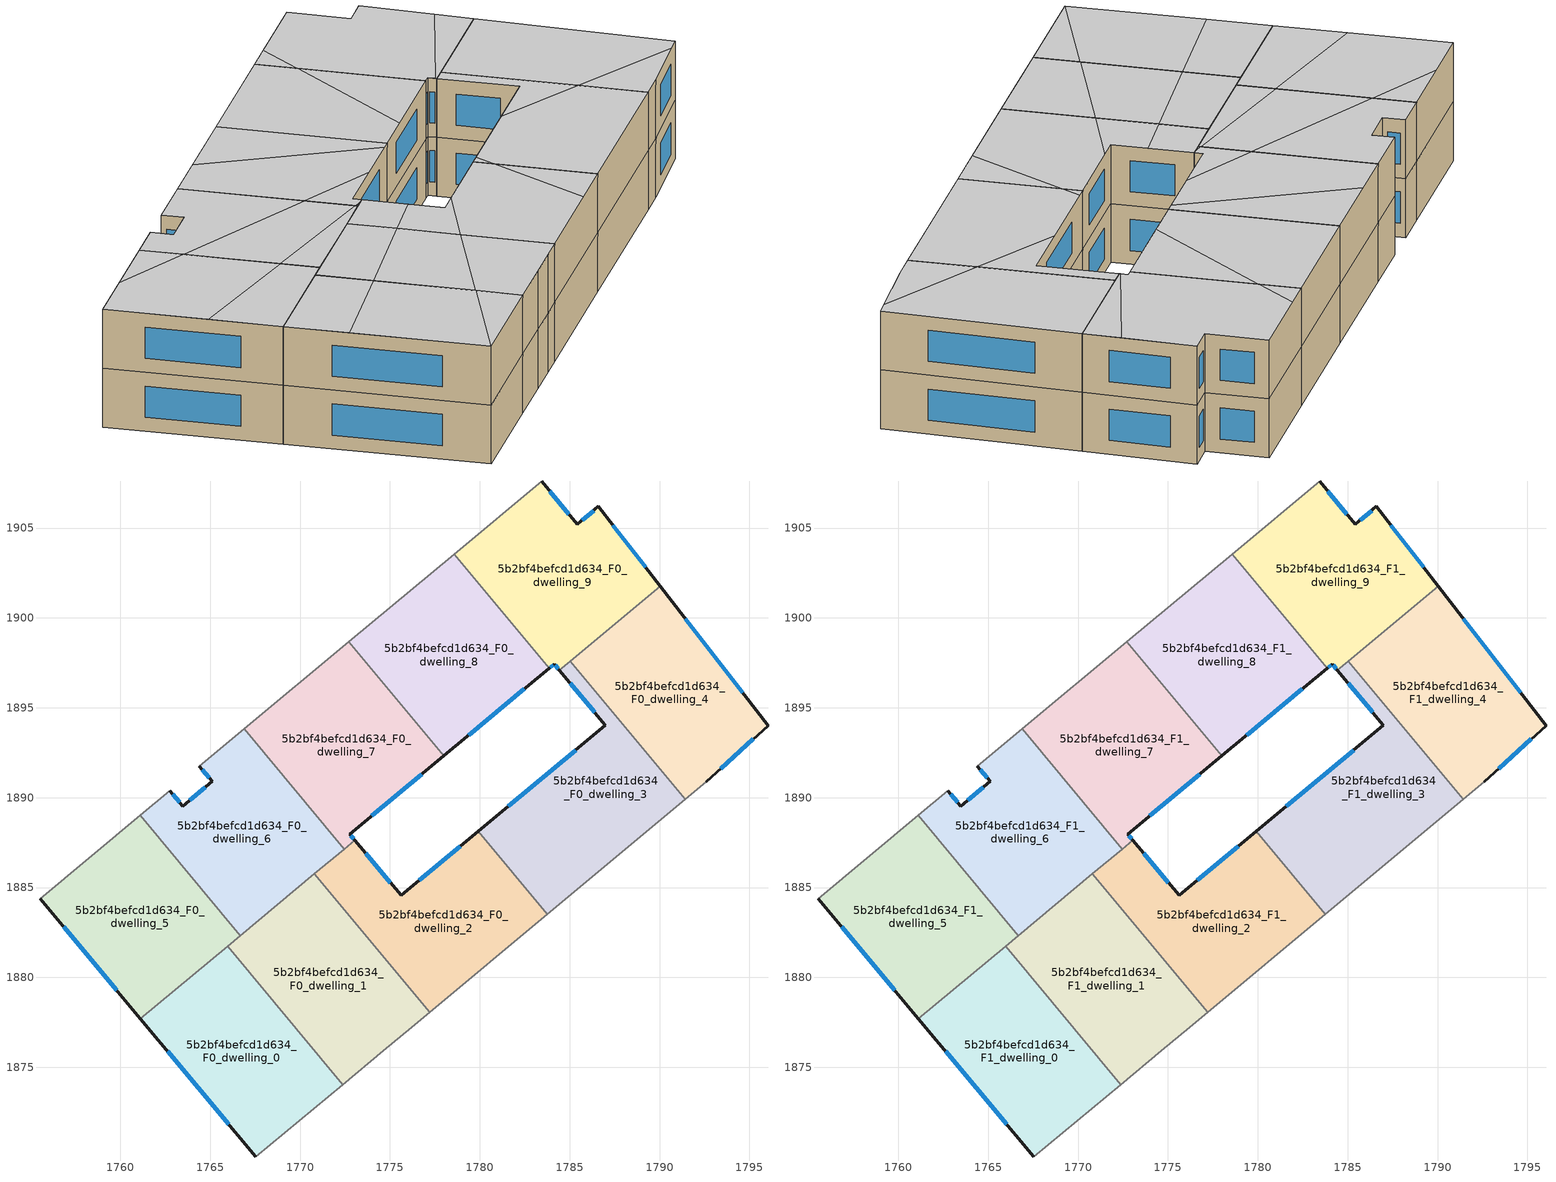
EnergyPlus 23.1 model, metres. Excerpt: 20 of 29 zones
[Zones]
5b2bf4befcd1d634_F0_dwelling_0
 floor ground (EU_floor_Construction): 1765.96,1881.74 1772.37,1874.04 1767.54,1870.02 1761.11,1877.71 z0
 wall outside (EU_wall_Construction): 1761.11,1877.71 1767.54,1870.02 z0:3
 wall to 5b2bf4befcd1d634_F0_dwelling_1 (EU_wall_Construction): 1772.37,1874.04 1765.96,1881.74 z0:3
 wall adiabatic (EU_wall_Construction): 1767.54,1870.02 1772.37,1874.04 z0:3
 wall to 5b2bf4befcd1d634_F0_dwelling_5 (EU_wall_Construction): 1765.96,1881.74 1761.11,1877.71 z0:3
 window (EU_Window_Construction): 1762.62,1875.9 1766.03,1871.83 z0.7:2.3
5b2bf4befcd1d634_F0_dwelling_1
 floor ground (EU_floor_Construction): 1770.79,1885.76 1777.2,1878.06 1776.2,1877.22 1774.62,1875.92 1772.37,1874.04 1765.96,1881.74 z0
 wall to 5b2bf4befcd1d634_F0_dwelling_2 (EU_wall_Construction): 1777.2,1878.06 1770.79,1885.76 z0:3
 wall adiabatic (EU_wall_Construction): 1772.37,1874.04 1774.62,1875.92 1776.2,1877.22 1777.2,1878.06 z0:3
 wall to 5b2bf4befcd1d634_F0_dwelling_6 (EU_wall_Construction): 1770.79,1885.76 1766.67,1882.33 z0:3
 wall to 5b2bf4befcd1d634_F0_dwelling_5 (EU_wall_Construction): 1766.67,1882.33 1765.96,1881.74 z0:3
5b2bf4befcd1d634_F0_dwelling_2
 floor ground (EU_floor_Construction): 1779.92,1888.14 1783.76,1883.52 1777.2,1878.06 1770.79,1885.76 1773.04,1887.63 1775.62,1884.56 z0
 wall outside (EU_wall_Construction): 1779.92,1888.14 1775.62,1884.56 1773.04,1887.63 z0:3
 wall to 5b2bf4befcd1d634_F0_dwelling_3 (EU_wall_Construction): 1783.76,1883.52 1779.92,1888.14 z0:3
 wall adiabatic (EU_wall_Construction): 1777.2,1878.06 1783.76,1883.52 z0:3
 wall to 5b2bf4befcd1d634_F0_dwelling_7 (EU_wall_Construction): 1773.04,1887.63 1772.45,1887.14 z0:3
 wall to 5b2bf4befcd1d634_F0_dwelling_6 (EU_wall_Construction): 1772.45,1887.14 1770.79,1885.76 z0:3
 window (EU_Window_Construction): 1775.01,1885.28 1773.65,1886.91 / 1778.91,1887.3 1776.63,1885.4 z0.7:2.3
5b2bf4befcd1d634_F0_dwelling_3
 floor ground (EU_floor_Construction): 1786.99,1894.03 1784.42,1897.1 1785.02,1897.6 1791.42,1889.91 1783.76,1883.52 1779.92,1888.14 z0
 wall outside (EU_wall_Construction): 1784.42,1897.1 1786.99,1894.03 1779.92,1888.14 z0:3
 wall to 5b2bf4befcd1d634_F0_dwelling_4 (EU_wall_Construction): 1791.42,1889.91 1785.02,1897.6 z0:3
 wall adiabatic (EU_wall_Construction): 1783.76,1883.52 1791.42,1889.91 z0:3
 wall to 5b2bf4befcd1d634_F0_dwelling_9 (EU_wall_Construction): 1785.02,1897.6 1784.42,1897.1 z0:3
 window (EU_Window_Construction): 1785.02,1896.38 1786.39,1894.75 / 1785.33,1892.64 1781.58,1889.52 z0.7:2.3
5b2bf4befcd1d634_F0_dwelling_4
 floor ground (EU_floor_Construction): 1790.03,1901.77 1796.03,1894.01 1792.59,1890.87 1791.42,1889.91 1785.02,1897.6 z0
 wall outside (EU_wall_Construction): 1792.59,1890.87 1796.03,1894.01 1790.03,1901.77 z0:3
 wall adiabatic (EU_wall_Construction): 1791.42,1889.91 1792.59,1890.87 z0:3
 wall to 5b2bf4befcd1d634_F0_dwelling_9 (EU_wall_Construction): 1790.03,1901.77 1785.02,1897.6 z0:3
 window (EU_Window_Construction): 1794.62,1895.83 1791.44,1899.95 / 1793.4,1891.61 1795.22,1893.28 z0.7:2.3
5b2bf4befcd1d634_F0_dwelling_5
 floor ground (EU_floor_Construction): 1761.1,1889.02 1766.67,1882.33 1761.11,1877.71 1755.53,1884.38 z0
 wall outside (EU_wall_Construction): 1755.53,1884.38 1761.11,1877.71 z0:3
 wall to 5b2bf4befcd1d634_F0_dwelling_6 (EU_wall_Construction): 1766.67,1882.33 1761.1,1889.02 z0:3
 wall adiabatic (EU_wall_Construction): 1761.1,1889.02 1755.53,1884.38 z0:3
 window (EU_Window_Construction): 1756.84,1882.81 1759.8,1879.27 z0.7:2.3
5b2bf4befcd1d634_F0_dwelling_6
 floor ground (EU_floor_Construction): 1766.89,1893.82 1772.45,1887.14 1766.67,1882.33 1761.1,1889.02 1762.75,1890.39 1763.47,1889.53 1765.12,1890.9 1764.4,1891.75 z0
 wall outside (EU_wall_Construction): 1764.4,1891.75 1765.12,1890.9 1763.47,1889.53 1762.75,1890.39 z0:3
 wall adiabatic (EU_wall_Construction): 1766.89,1893.82 1764.4,1891.75 / 1762.75,1890.39 1761.1,1889.02 z0:3
 wall to 5b2bf4befcd1d634_F0_dwelling_7 (EU_wall_Construction): 1772.45,1887.14 1766.89,1893.82 z0:3
 window (EU_Window_Construction): 1763.3,1889.73 1762.92,1890.19 / 1764.73,1890.58 1763.86,1889.85 / 1764.57,1891.55 1764.95,1891.1 z0.7:2.3
5b2bf4befcd1d634_F0_dwelling_7
 floor ground (EU_floor_Construction): 1772.71,1898.67 1778,1892.32 1772.77,1887.96 1773.04,1887.63 1772.45,1887.14 1766.89,1893.82 z0
 wall outside (EU_wall_Construction): 1773.04,1887.63 1772.77,1887.96 1778,1892.32 z0:3
 wall adiabatic (EU_wall_Construction): 1772.71,1898.67 1766.89,1893.82 z0:3
 wall to 5b2bf4befcd1d634_F0_dwelling_8 (EU_wall_Construction): 1778,1892.32 1772.71,1898.67 z0:3
 window (EU_Window_Construction): 1772.98,1887.71 1772.83,1887.89 / 1773.99,1888.99 1776.77,1891.3 z0.7:2.3
5b2bf4befcd1d634_F0_dwelling_8
 floor ground (EU_floor_Construction): 1778.57,1903.55 1783.85,1897.2 1778,1892.32 1772.71,1898.67 z0
 wall outside (EU_wall_Construction): 1778,1892.32 1783.85,1897.2 z0:3
 wall adiabatic (EU_wall_Construction): 1778.57,1903.55 1772.71,1898.67 z0:3
 wall to 5b2bf4befcd1d634_F0_dwelling_9 (EU_wall_Construction): 1783.85,1897.2 1778.57,1903.55 z0:3
 window (EU_Window_Construction): 1779.37,1893.47 1782.48,1896.05 z0.7:2.3
5b2bf4befcd1d634_F0_dwelling_9
 floor ground (EU_floor_Construction): 1786.6,1906.2 1790.03,1901.77 1784.42,1897.1 1784.14,1897.43 1783.85,1897.2 1778.57,1903.55 1783.43,1907.6 1785.42,1905.22 z0
 wall outside (EU_wall_Construction): 1790.03,1901.77 1786.6,1906.2 1785.42,1905.22 1783.43,1907.6 / 1783.85,1897.2 1784.14,1897.43 1784.42,1897.1 z0:3
 wall adiabatic (EU_wall_Construction): 1783.43,1907.6 1778.57,1903.55 z0:3
 window (EU_Window_Construction): 1789.22,1902.81 1787.41,1905.16 / 1784.2,1897.35 1784.35,1897.18 / 1783.92,1897.25 1784.07,1897.38 / 1784.96,1905.78 1783.9,1907.04 / 1786.32,1905.97 1785.7,1905.45 z0.7:2.3
5b2bf4befcd1d634_F1_dwelling_0
 floor to 5b2bf4befcd1d634_F0_dwelling_0 (EU_floor_Construction): 1765.96,1881.74 1772.37,1874.04 1767.54,1870.02 1761.11,1877.71 z3
 wall outside (EU_wall_Construction): 1761.11,1877.71 1767.54,1870.02 z3:6
 wall to 5b2bf4befcd1d634_F1_dwelling_1 (EU_wall_Construction): 1772.37,1874.04 1765.96,1881.74 z3:6
 wall adiabatic (EU_wall_Construction): 1767.54,1870.02 1772.37,1874.04 z3:6
 wall to 5b2bf4befcd1d634_F1_dwelling_5 (EU_wall_Construction): 1765.96,1881.74 1761.11,1877.71 z3:6
 window (EU_Window_Construction): 1762.62,1875.9 1766.03,1871.83 z3.7:5.3
 ceiling to 5b2bf4befcd1d634_F2_dwelling_4 (EU_floor_Construction): 1767.53,1870.03 1770.92,1875.78 1767.76,1879.57 1763.17,1875.25 z6
 ceiling to 5b2bf4befcd1d634_F2_dwelling_5 (EU_floor_Construction): 1772.37,1874.04 1770.92,1875.78 1767.53,1870.03 1767.54,1870.02 z6
 ceiling to 5b2bf4befcd1d634_F2_dwelling_3 (EU_floor_Construction): 1767.76,1879.57 1765.96,1881.74 1761.11,1877.71 1763.17,1875.25 z6
5b2bf4befcd1d634_F1_dwelling_1
 floor to 5b2bf4befcd1d634_F0_dwelling_1 (EU_floor_Construction): 1770.79,1885.76 1777.2,1878.06 1776.2,1877.22 1774.62,1875.92 1772.37,1874.04 1765.96,1881.74 z3
 wall to 5b2bf4befcd1d634_F1_dwelling_2 (EU_wall_Construction): 1777.2,1878.06 1770.79,1885.76 z3:6
 wall adiabatic (EU_wall_Construction): 1772.37,1874.04 1774.62,1875.92 1776.2,1877.22 1777.2,1878.06 z3:6
 wall to 5b2bf4befcd1d634_F1_dwelling_6 (EU_wall_Construction): 1770.79,1885.76 1766.67,1882.33 z3:6
 wall to 5b2bf4befcd1d634_F1_dwelling_5 (EU_wall_Construction): 1766.67,1882.33 1765.96,1881.74 z3:6
 ceiling to 5b2bf4befcd1d634_F2_dwelling_5 (EU_floor_Construction): 1774.62,1875.92 1776.2,1877.22 1777.2,1878.06 1774.31,1881.54 1770.92,1875.78 1772.37,1874.04 z6
 ceiling to 5b2bf4befcd1d634_F2_dwelling_4 (EU_floor_Construction): 1770.92,1875.78 1774.31,1881.54 1772.35,1883.9 1767.76,1879.57 z6
 ceiling to 5b2bf4befcd1d634_F2_dwelling_3 (EU_floor_Construction): 1772.35,1883.9 1770.79,1885.76 1765.96,1881.74 1767.76,1879.57 z6
5b2bf4befcd1d634_F1_dwelling_2
 floor to 5b2bf4befcd1d634_F0_dwelling_2 (EU_floor_Construction): 1779.92,1888.14 1783.76,1883.52 1777.2,1878.06 1770.79,1885.76 1773.04,1887.63 1775.62,1884.56 z3
 wall outside (EU_wall_Construction): 1779.92,1888.14 1775.62,1884.56 1773.04,1887.63 z3:6
 wall to 5b2bf4befcd1d634_F1_dwelling_3 (EU_wall_Construction): 1783.76,1883.52 1779.92,1888.14 z3:6
 wall adiabatic (EU_wall_Construction): 1777.2,1878.06 1783.76,1883.52 z3:6
 wall to 5b2bf4befcd1d634_F1_dwelling_7 (EU_wall_Construction): 1773.04,1887.63 1772.45,1887.14 z3:6
 wall to 5b2bf4befcd1d634_F1_dwelling_6 (EU_wall_Construction): 1772.45,1887.14 1770.79,1885.76 z3:6
 window (EU_Window_Construction): 1775.01,1885.28 1773.65,1886.91 / 1778.91,1887.3 1776.63,1885.4 z3.7:5.3
 ceiling to 5b2bf4befcd1d634_F2_dwelling_6 (EU_floor_Construction): 1783.76,1883.52 1780.56,1887.36 1781.62,1881.74 z6
 ceiling to 5b2bf4befcd1d634_F2_dwelling_5 (EU_floor_Construction): 1781.62,1881.74 1780.56,1887.36 1779.92,1888.14 1776.54,1885.32 1774.31,1881.54 1777.2,1878.06 z6
 ceiling to 5b2bf4befcd1d634_F2_dwelling_4 (EU_floor_Construction): 1774.31,1881.54 1776.54,1885.32 1775.62,1884.56 1774.49,1885.91 1772.35,1883.9 z6
 ceiling to 5b2bf4befcd1d634_F2_dwelling_3 (EU_floor_Construction): 1774.49,1885.91 1773.07,1887.6 1772.89,1887.51 1770.79,1885.76 1772.35,1883.9 z6
5b2bf4befcd1d634_F1_dwelling_3
 floor to 5b2bf4befcd1d634_F0_dwelling_3 (EU_floor_Construction): 1786.99,1894.03 1784.42,1897.1 1785.02,1897.6 1791.42,1889.91 1783.76,1883.52 1779.92,1888.14 z3
 wall outside (EU_wall_Construction): 1784.42,1897.1 1786.99,1894.03 1779.92,1888.14 z3:6
 wall to 5b2bf4befcd1d634_F1_dwelling_4 (EU_wall_Construction): 1791.42,1889.91 1785.02,1897.6 z3:6
 wall adiabatic (EU_wall_Construction): 1783.76,1883.52 1791.42,1889.91 z3:6
 wall to 5b2bf4befcd1d634_F1_dwelling_9 (EU_wall_Construction): 1785.02,1897.6 1784.42,1897.1 z3:6
 window (EU_Window_Construction): 1785.02,1896.38 1786.39,1894.75 / 1785.33,1892.64 1781.58,1889.52 z3.7:5.3
 ceiling to 5b2bf4befcd1d634_F2_dwelling_7 (EU_floor_Construction): 1789.26,1892.5 1785.02,1897.6 1784.42,1897.1 1786.99,1894.03 1784.18,1891.69 z6
 ceiling to 5b2bf4befcd1d634_F2_dwelling_6 (EU_floor_Construction): 1791.42,1889.91 1789.26,1892.5 1784.18,1891.69 1780.35,1888.5 1780.56,1887.36 1783.76,1883.52 z6
 ceiling to 5b2bf4befcd1d634_F2_dwelling_5 (EU_floor_Construction): 1780.56,1887.36 1780.35,1888.5 1779.92,1888.14 z6
5b2bf4befcd1d634_F1_dwelling_4
 floor to 5b2bf4befcd1d634_F0_dwelling_4 (EU_floor_Construction): 1790.03,1901.77 1796.03,1894.01 1792.59,1890.87 1791.42,1889.91 1785.02,1897.6 z3
 wall outside (EU_wall_Construction): 1792.59,1890.87 1796.03,1894.01 1790.03,1901.77 z3:6
 wall adiabatic (EU_wall_Construction): 1791.42,1889.91 1792.59,1890.87 z3:6
 wall to 5b2bf4befcd1d634_F1_dwelling_9 (EU_wall_Construction): 1790.03,1901.77 1785.02,1897.6 z3:6
 window (EU_Window_Construction): 1794.62,1895.83 1791.44,1899.95 / 1793.4,1891.61 1795.22,1893.28 z3.7:5.3
 ceiling to 5b2bf4befcd1d634_F2_dwelling_7 (EU_floor_Construction): 1795.47,1893.5 1796.03,1894.01 1790.03,1901.77 1785.02,1897.6 1789.26,1892.5 z6
 ceiling to 5b2bf4befcd1d634_F2_dwelling_6 (EU_floor_Construction): 1792.59,1890.87 1795.47,1893.5 1789.26,1892.5 1791.42,1889.91 z6
5b2bf4befcd1d634_F1_dwelling_5
 floor to 5b2bf4befcd1d634_F0_dwelling_5 (EU_floor_Construction): 1761.1,1889.02 1766.67,1882.33 1761.11,1877.71 1755.53,1884.38 z3
 wall outside (EU_wall_Construction): 1755.53,1884.38 1761.11,1877.71 z3:6
 wall to 5b2bf4befcd1d634_F1_dwelling_6 (EU_wall_Construction): 1766.67,1882.33 1761.1,1889.02 z3:6
 wall adiabatic (EU_wall_Construction): 1761.1,1889.02 1755.53,1884.38 z3:6
 window (EU_Window_Construction): 1756.84,1882.81 1759.8,1879.27 z3.7:5.3
 ceiling to 5b2bf4befcd1d634_F2_dwelling_2 (EU_floor_Construction): 1765.45,1883.8 1762.47,1887.38 1758.02,1886.45 1755.53,1884.38 1758.8,1880.48 z6
 ceiling to 5b2bf4befcd1d634_F2_dwelling_1 (EU_floor_Construction): 1762.47,1887.38 1761.1,1889.02 1758.02,1886.45 z6
 ceiling to 5b2bf4befcd1d634_F2_dwelling_3 (EU_floor_Construction): 1766.67,1882.33 1765.45,1883.8 1758.8,1880.48 1761.11,1877.71 z6
5b2bf4befcd1d634_F1_dwelling_6
 floor to 5b2bf4befcd1d634_F0_dwelling_6 (EU_floor_Construction): 1766.89,1893.82 1772.45,1887.14 1766.67,1882.33 1761.1,1889.02 1762.75,1890.39 1763.47,1889.53 1765.12,1890.9 1764.4,1891.75 z3
 wall outside (EU_wall_Construction): 1764.4,1891.75 1765.12,1890.9 1763.47,1889.53 1762.75,1890.39 z3:6
 wall adiabatic (EU_wall_Construction): 1766.89,1893.82 1764.4,1891.75 / 1762.75,1890.39 1761.1,1889.02 z3:6
 wall to 5b2bf4befcd1d634_F1_dwelling_7 (EU_wall_Construction): 1772.45,1887.14 1766.89,1893.82 z3:6
 window (EU_Window_Construction): 1763.3,1889.73 1762.92,1890.19 / 1764.73,1890.58 1763.86,1889.85 / 1764.57,1891.55 1764.95,1891.1 z3.7:5.3
 ceiling to 5b2bf4befcd1d634_F2_dwelling_3 (EU_floor_Construction): 1772.45,1887.14 1772.36,1887.24 1765.45,1883.8 1766.67,1882.33 z6
 ceiling to 5b2bf4befcd1d634_F2_dwelling_1 (EU_floor_Construction): 1770.81,1889.11 1766.89,1893.82 1764.4,1891.75 1765.12,1890.9 1763.47,1889.53 1762.75,1890.39 1761.1,1889.02 1762.47,1887.38 z6
 ceiling to 5b2bf4befcd1d634_F2_dwelling_2 (EU_floor_Construction): 1772.36,1887.24 1770.81,1889.11 1762.47,1887.38 1765.45,1883.8 z6
5b2bf4befcd1d634_F1_dwelling_7
 floor to 5b2bf4befcd1d634_F0_dwelling_7 (EU_floor_Construction): 1772.71,1898.67 1778,1892.32 1772.77,1887.96 1773.04,1887.63 1772.45,1887.14 1766.89,1893.82 z3
 wall outside (EU_wall_Construction): 1773.04,1887.63 1772.77,1887.96 1778,1892.32 z3:6
 wall adiabatic (EU_wall_Construction): 1772.71,1898.67 1766.89,1893.82 z3:6
 wall to 5b2bf4befcd1d634_F1_dwelling_8 (EU_wall_Construction): 1778,1892.32 1772.71,1898.67 z3:6
 window (EU_Window_Construction): 1772.98,1887.71 1772.83,1887.89 / 1773.99,1888.99 1776.77,1891.3 z3.7:5.3
 ceiling to 5b2bf4befcd1d634_F2_dwelling_0 (EU_floor_Construction): 1778,1892.32 1772.71,1898.67 1769.14,1895.7 1777.6,1891.99 z6
 ceiling to 5b2bf4befcd1d634_F2_dwelling_2 (EU_floor_Construction): 1773.04,1887.63 1772.77,1887.96 1775.25,1890.03 1770.81,1889.11 1772.36,1887.24 1772.89,1887.51 z6
 ceiling adiabatic (EU_roof_Construction): 1775.25,1890.03 1778,1892.32 1777.6,1891.99 1769.14,1895.7 1772.71,1898.67 1766.89,1893.82 1770.81,1889.11 z6
 ceiling to 5b2bf4befcd1d634_F2_dwelling_3 (EU_floor_Construction): 1772.89,1887.51 1772.36,1887.24 1772.45,1887.14 z6
5b2bf4befcd1d634_F1_dwelling_8
 floor to 5b2bf4befcd1d634_F0_dwelling_8 (EU_floor_Construction): 1778.57,1903.55 1783.85,1897.2 1778,1892.32 1772.71,1898.67 z3
 wall outside (EU_wall_Construction): 1778,1892.32 1783.85,1897.2 z3:6
 wall adiabatic (EU_wall_Construction): 1778.57,1903.55 1772.71,1898.67 z3:6
 wall to 5b2bf4befcd1d634_F1_dwelling_9 (EU_wall_Construction): 1783.85,1897.2 1778.57,1903.55 z3:6
 window (EU_Window_Construction): 1779.37,1893.47 1782.48,1896.05 z3.7:5.3
 ceiling to 5b2bf4befcd1d634_F2_dwelling_0 (EU_floor_Construction): 1779.88,1893.89 1779.88,1901.98 1778.57,1903.55 1772.71,1898.67 1778,1892.32 z6
 ceiling to 5b2bf4befcd1d634_F2_dwelling_8 (EU_floor_Construction): 1783.85,1897.2 1779.88,1901.98 1779.88,1893.89 z6
5b2bf4befcd1d634_F1_dwelling_9
 floor to 5b2bf4befcd1d634_F0_dwelling_9 (EU_floor_Construction): 1786.6,1906.2 1790.03,1901.77 1784.42,1897.1 1784.14,1897.43 1783.85,1897.2 1778.57,1903.55 1783.43,1907.6 1785.42,1905.22 z3
 wall outside (EU_wall_Construction): 1790.03,1901.77 1786.6,1906.2 1785.42,1905.22 1783.43,1907.6 / 1783.85,1897.2 1784.14,1897.43 1784.42,1897.1 z3:6
 wall adiabatic (EU_wall_Construction): 1783.43,1907.6 1778.57,1903.55 z3:6
 window (EU_Window_Construction): 1789.22,1902.81 1787.41,1905.16 / 1784.2,1897.35 1784.35,1897.18 / 1783.92,1897.25 1784.07,1897.38 / 1784.96,1905.78 1783.9,1907.04 / 1786.32,1905.97 1785.7,1905.45 z3.7:5.3
 ceiling to 5b2bf4befcd1d634_F2_dwelling_8 (EU_floor_Construction): 1784.37,1897.16 1788.85,1903.3 1786.6,1906.2 1785.42,1905.22 1783.43,1907.6 1779.88,1904.64 1779.88,1901.98 1783.85,1897.2 1784.14,1897.43 z6
 ceiling to 5b2bf4befcd1d634_F2_dwelling_0 (EU_floor_Construction): 1779.88,1901.98 1779.88,1904.64 1778.57,1903.55 z6
 ceiling to 5b2bf4befcd1d634_F2_dwelling_7 (EU_floor_Construction): 1790.03,1901.77 1788.85,1903.3 1784.37,1897.16 1784.42,1897.1 z6
[Building]
EU S2 Campaign: North Axis=0; Terrain=City; Solar Distribution=FullExterior
[Site:Location]
Budapest.Ferenc.Liszt.Intl.AP: Latitude=47.437; Longitude=19.256; Time Zone=1; Elevation=185
[SizingPeriod:WeatherFileDays]
AnnualSizingPeriod: Begin Month=1; Begin Day of Month=1; End Month=12; End Day of Month=31; Day of Week for Start Day=Monday; Use Weather File Daylight Saving Period=No; Use Weather File Rain and Snow Indicators=No
[MATERIAL]
EU_InternalMass_Material: Roughness=MediumRough; Thickness=0.1; Conductivity=1; Density=1800; Specific Heat=900; Thermal Absorptance=0.9; Solar Absorptance=0.7; Visible Absorptance=0.7
[MATERIAL:NOMASS] Roughness=MediumRough; Thermal Absorptance=0.9; Solar Absorptance=0.7; Visible Absorptance=0.7
Name | Thermal Resistance
EU_wall_NoMass | 0.832559
EU_roof_NoMass | 1.39638
EU_floor_NoMass | 0.872794
[WINDOWMATERIAL:SIMPLEGLAZINGSYSTEM]
EU_Window_SimpleGlazing: UFactor=2.79869; Solar Heat Gain Coefficient=0.75; Visible Transmittance=0.75
[CONSTRUCTION]
EU_wall_Construction: EU_wall_NoMass
EU_roof_Construction: EU_roof_NoMass
EU_floor_Construction: EU_floor_NoMass
EU_Window_Construction: EU_Window_SimpleGlazing
EU_InternalMass_Construction: EU_InternalMass_Material
[ZONE] Type=1; Multiplier=1; Ceiling Height=autocalculate; Floor Area=autocalculate; Part of Total Floor Area=Yes
Name | Volume
5b2bf4befcd1d634_F0_dwelling_0; 5b2bf4befcd1d634_F1_dwelling_0 | 189.064
5b2bf4befcd1d634_F0_dwelling_1; 5b2bf4befcd1d634_F1_dwelling_1; 5b2bf4befcd1d634_F0_dwelling_3; 5b2bf4befcd1d634_F1_dwelling_3 | 189.003
5b2bf4befcd1d634_F0_dwelling_2; 5b2bf4befcd1d634_F1_dwelling_2 | 189.018
5b2bf4befcd1d634_F0_dwelling_4; 5b2bf4befcd1d634_F1_dwelling_4 | 188.991
5b2bf4befcd1d634_F0_dwelling_5; 5b2bf4befcd1d634_F1_dwelling_5 | 189.021
5b2bf4befcd1d634_F0_dwelling_6; 5b2bf4befcd1d634_F1_dwelling_6 | 189.014
5b2bf4befcd1d634_F0_dwelling_7; 5b2bf4befcd1d634_F1_dwelling_7 | 188.997
5b2bf4befcd1d634_F0_dwelling_8; 5b2bf4befcd1d634_F1_dwelling_8 | 188.999
5b2bf4befcd1d634_F0_dwelling_9; 5b2bf4befcd1d634_F1_dwelling_9 | 188.998
[INTERNALMASS] Construction=EU_InternalMass_Construction
Name | Zone or ZoneList | Surface Area
5b2bf4befcd1d634_F0_dwelling_0_EU_InternalMass | 5b2bf4befcd1d634_F0_dwelling_0 | 63.0031
5b2bf4befcd1d634_F0_dwelling_1_EU_InternalMass | 5b2bf4befcd1d634_F0_dwelling_1 | 63.0011
5b2bf4befcd1d634_F0_dwelling_2_EU_InternalMass | 5b2bf4befcd1d634_F0_dwelling_2 | 63.006
5b2bf4befcd1d634_F0_dwelling_3_EU_InternalMass | 5b2bf4befcd1d634_F0_dwelling_3 | 63.0011
5b2bf4befcd1d634_F0_dwelling_4_EU_InternalMass | 5b2bf4befcd1d634_F0_dwelling_4 | 62.997
5b2bf4befcd1d634_F0_dwelling_5_EU_InternalMass | 5b2bf4befcd1d634_F0_dwelling_5 | 63.0069
5b2bf4befcd1d634_F0_dwelling_6_EU_InternalMass | 5b2bf4befcd1d634_F0_dwelling_6 | 63.0047
5b2bf4befcd1d634_F0_dwelling_7_EU_InternalMass | 5b2bf4befcd1d634_F0_dwelling_7 | 62.9992
5b2bf4befcd1d634_F0_dwelling_8_EU_InternalMass | 5b2bf4befcd1d634_F0_dwelling_8 | 62.9998
5b2bf4befcd1d634_F0_dwelling_9_EU_InternalMass | 5b2bf4befcd1d634_F0_dwelling_9 | 62.9992
5b2bf4befcd1d634_F1_dwelling_0_EU_InternalMass | 5b2bf4befcd1d634_F1_dwelling_0 | 63.0031
5b2bf4befcd1d634_F1_dwelling_1_EU_InternalMass | 5b2bf4befcd1d634_F1_dwelling_1 | 63.0011
5b2bf4befcd1d634_F1_dwelling_2_EU_InternalMass | 5b2bf4befcd1d634_F1_dwelling_2 | 63.006
5b2bf4befcd1d634_F1_dwelling_3_EU_InternalMass | 5b2bf4befcd1d634_F1_dwelling_3 | 63.0011
5b2bf4befcd1d634_F1_dwelling_4_EU_InternalMass | 5b2bf4befcd1d634_F1_dwelling_4 | 62.997
5b2bf4befcd1d634_F1_dwelling_5_EU_InternalMass | 5b2bf4befcd1d634_F1_dwelling_5 | 63.0069
5b2bf4befcd1d634_F1_dwelling_6_EU_InternalMass | 5b2bf4befcd1d634_F1_dwelling_6 | 63.0047
5b2bf4befcd1d634_F1_dwelling_7_EU_InternalMass | 5b2bf4befcd1d634_F1_dwelling_7 | 62.9992
5b2bf4befcd1d634_F1_dwelling_8_EU_InternalMass | 5b2bf4befcd1d634_F1_dwelling_8 | 62.9998
5b2bf4befcd1d634_F1_dwelling_9_EU_InternalMass | 5b2bf4befcd1d634_F1_dwelling_9 | 62.9992
[OTHEREQUIPMENT] Fuel Type=Electricity; Design Level Calculation Method=Watts/Area; Power per Zone Floor Area=1; Fraction Latent=0; Fraction Radiant=0; Fraction Lost=0; Carbon Dioxide Generation Rate=0; EndUse Subcategory=EU_Step8_InternalGains
Name | Zone or ZoneList or Space or SpaceList | Schedule
EU_Step8_InternalGain_5b2bf4befcd1d634_F0_dwelling_0_f000 | 5b2bf4befcd1d634_F0_dwelling_0 | EU_Step8_GainSchedule_5b2bf4befcd1d634_F0_dwelling_0_f000
EU_Step8_InternalGain_5b2bf4befcd1d634_F0_dwelling_1_f000 | 5b2bf4befcd1d634_F0_dwelling_1 | EU_Step8_GainSchedule_5b2bf4befcd1d634_F0_dwelling_1_f000
EU_Step8_InternalGain_5b2bf4befcd1d634_F0_dwelling_2_f000 | 5b2bf4befcd1d634_F0_dwelling_2 | EU_Step8_GainSchedule_5b2bf4befcd1d634_F0_dwelling_2_f000
EU_Step8_InternalGain_5b2bf4befcd1d634_F0_dwelling_3_f000 | 5b2bf4befcd1d634_F0_dwelling_3 | EU_Step8_GainSchedule_5b2bf4befcd1d634_F0_dwelling_3_f000
EU_Step8_InternalGain_5b2bf4befcd1d634_F0_dwelling_4_f000 | 5b2bf4befcd1d634_F0_dwelling_4 | EU_Step8_GainSchedule_5b2bf4befcd1d634_F0_dwelling_4_f000
EU_Step8_InternalGain_5b2bf4befcd1d634_F0_dwelling_5_f000 | 5b2bf4befcd1d634_F0_dwelling_5 | EU_Step8_GainSchedule_5b2bf4befcd1d634_F0_dwelling_5_f000
EU_Step8_InternalGain_5b2bf4befcd1d634_F0_dwelling_6_f000 | 5b2bf4befcd1d634_F0_dwelling_6 | EU_Step8_GainSchedule_5b2bf4befcd1d634_F0_dwelling_6_f000
EU_Step8_InternalGain_5b2bf4befcd1d634_F0_dwelling_7_f000 | 5b2bf4befcd1d634_F0_dwelling_7 | EU_Step8_GainSchedule_5b2bf4befcd1d634_F0_dwelling_7_f000
EU_Step8_InternalGain_5b2bf4befcd1d634_F0_dwelling_8_f000 | 5b2bf4befcd1d634_F0_dwelling_8 | EU_Step8_GainSchedule_5b2bf4befcd1d634_F0_dwelling_8_f000
EU_Step8_InternalGain_5b2bf4befcd1d634_F0_dwelling_9_f000 | 5b2bf4befcd1d634_F0_dwelling_9 | EU_Step8_GainSchedule_5b2bf4befcd1d634_F0_dwelling_9_f000
EU_Step8_InternalGain_5b2bf4befcd1d634_F1_dwelling_0_f000 | 5b2bf4befcd1d634_F1_dwelling_0 | EU_Step8_GainSchedule_5b2bf4befcd1d634_F1_dwelling_0_f000
EU_Step8_InternalGain_5b2bf4befcd1d634_F1_dwelling_1_f000 | 5b2bf4befcd1d634_F1_dwelling_1 | EU_Step8_GainSchedule_5b2bf4befcd1d634_F1_dwelling_1_f000
EU_Step8_InternalGain_5b2bf4befcd1d634_F1_dwelling_2_f000 | 5b2bf4befcd1d634_F1_dwelling_2 | EU_Step8_GainSchedule_5b2bf4befcd1d634_F1_dwelling_2_f000
EU_Step8_InternalGain_5b2bf4befcd1d634_F1_dwelling_3_f000 | 5b2bf4befcd1d634_F1_dwelling_3 | EU_Step8_GainSchedule_5b2bf4befcd1d634_F1_dwelling_3_f000
EU_Step8_InternalGain_5b2bf4befcd1d634_F1_dwelling_4_f000 | 5b2bf4befcd1d634_F1_dwelling_4 | EU_Step8_GainSchedule_5b2bf4befcd1d634_F1_dwelling_4_f000
EU_Step8_InternalGain_5b2bf4befcd1d634_F1_dwelling_5_f000 | 5b2bf4befcd1d634_F1_dwelling_5 | EU_Step8_GainSchedule_5b2bf4befcd1d634_F1_dwelling_5_f000
EU_Step8_InternalGain_5b2bf4befcd1d634_F1_dwelling_6_f000 | 5b2bf4befcd1d634_F1_dwelling_6 | EU_Step8_GainSchedule_5b2bf4befcd1d634_F1_dwelling_6_f000
EU_Step8_InternalGain_5b2bf4befcd1d634_F1_dwelling_7_f000 | 5b2bf4befcd1d634_F1_dwelling_7 | EU_Step8_GainSchedule_5b2bf4befcd1d634_F1_dwelling_7_f000
EU_Step8_InternalGain_5b2bf4befcd1d634_F1_dwelling_8_f000 | 5b2bf4befcd1d634_F1_dwelling_8 | EU_Step8_GainSchedule_5b2bf4befcd1d634_F1_dwelling_8_f000
EU_Step8_InternalGain_5b2bf4befcd1d634_F1_dwelling_9_f000 | 5b2bf4befcd1d634_F1_dwelling_9 | EU_Step8_GainSchedule_5b2bf4befcd1d634_F1_dwelling_9_f000
[ZONEVENTILATION:DESIGNFLOWRATE] Schedule=EU_AlwaysOn; Design Flow Rate Calculation Method=AirChanges/Hour; Air Changes per Hour=0.475469; Ventilation Type=Natural; Fan Pressure Rise=0; Fan Total Efficiency=1; Constant Term Coefficient=1; Temperature Term Coefficient=0; Velocity Term Coefficient=0; Velocity Squared Term Coefficient=0; Minimum Indoor Temperature=-100; Maximum Indoor Temperature=100; Delta Temperature=-100; Minimum Outdoor Temperature=-100; Maximum Outdoor Temperature=100; Maximum Wind Speed=40
Name | Zone or ZoneList or Space or SpaceList
EU_ConstantAir_5b2bf4befcd1d634_F0_dwelling_0 | 5b2bf4befcd1d634_F0_dwelling_0
EU_ConstantAir_5b2bf4befcd1d634_F0_dwelling_1 | 5b2bf4befcd1d634_F0_dwelling_1
EU_ConstantAir_5b2bf4befcd1d634_F0_dwelling_2 | 5b2bf4befcd1d634_F0_dwelling_2
EU_ConstantAir_5b2bf4befcd1d634_F0_dwelling_3 | 5b2bf4befcd1d634_F0_dwelling_3
EU_ConstantAir_5b2bf4befcd1d634_F0_dwelling_4 | 5b2bf4befcd1d634_F0_dwelling_4
EU_ConstantAir_5b2bf4befcd1d634_F0_dwelling_5 | 5b2bf4befcd1d634_F0_dwelling_5
EU_ConstantAir_5b2bf4befcd1d634_F0_dwelling_6 | 5b2bf4befcd1d634_F0_dwelling_6
EU_ConstantAir_5b2bf4befcd1d634_F0_dwelling_7 | 5b2bf4befcd1d634_F0_dwelling_7
EU_ConstantAir_5b2bf4befcd1d634_F0_dwelling_8 | 5b2bf4befcd1d634_F0_dwelling_8
EU_ConstantAir_5b2bf4befcd1d634_F0_dwelling_9 | 5b2bf4befcd1d634_F0_dwelling_9
EU_ConstantAir_5b2bf4befcd1d634_F1_dwelling_0 | 5b2bf4befcd1d634_F1_dwelling_0
EU_ConstantAir_5b2bf4befcd1d634_F1_dwelling_1 | 5b2bf4befcd1d634_F1_dwelling_1
EU_ConstantAir_5b2bf4befcd1d634_F1_dwelling_2 | 5b2bf4befcd1d634_F1_dwelling_2
EU_ConstantAir_5b2bf4befcd1d634_F1_dwelling_3 | 5b2bf4befcd1d634_F1_dwelling_3
EU_ConstantAir_5b2bf4befcd1d634_F1_dwelling_4 | 5b2bf4befcd1d634_F1_dwelling_4
EU_ConstantAir_5b2bf4befcd1d634_F1_dwelling_5 | 5b2bf4befcd1d634_F1_dwelling_5
EU_ConstantAir_5b2bf4befcd1d634_F1_dwelling_6 | 5b2bf4befcd1d634_F1_dwelling_6
EU_ConstantAir_5b2bf4befcd1d634_F1_dwelling_7 | 5b2bf4befcd1d634_F1_dwelling_7
EU_ConstantAir_5b2bf4befcd1d634_F1_dwelling_8 | 5b2bf4befcd1d634_F1_dwelling_8
EU_ConstantAir_5b2bf4befcd1d634_F1_dwelling_9 | 5b2bf4befcd1d634_F1_dwelling_9
[HVACTEMPLATE:THERMOSTAT] Constant Heating Setpoint=20; Constant Cooling Setpoint=50
EU_HeatOnly_5b2bf4befcd1d634_F0_dwelling_0; EU_HeatOnly_5b2bf4befcd1d634_F0_dwelling_1; EU_HeatOnly_5b2bf4befcd1d634_F0_dwelling_2; EU_HeatOnly_5b2bf4befcd1d634_F0_dwelling_3; EU_HeatOnly_5b2bf4befcd1d634_F0_dwelling_4; EU_HeatOnly_5b2bf4befcd1d634_F0_dwelling_5; EU_HeatOnly_5b2bf4befcd1d634_F0_dwelling_6; EU_HeatOnly_5b2bf4befcd1d634_F0_dwelling_7; EU_HeatOnly_5b2bf4befcd1d634_F0_dwelling_8; EU_HeatOnly_5b2bf4befcd1d634_F0_dwelling_9; EU_HeatOnly_5b2bf4befcd1d634_F1_dwelling_0; EU_HeatOnly_5b2bf4befcd1d634_F1_dwelling_1; EU_HeatOnly_5b2bf4befcd1d634_F1_dwelling_2; EU_HeatOnly_5b2bf4befcd1d634_F1_dwelling_3; EU_HeatOnly_5b2bf4befcd1d634_F1_dwelling_4; EU_HeatOnly_5b2bf4befcd1d634_F1_dwelling_5; EU_HeatOnly_5b2bf4befcd1d634_F1_dwelling_6; EU_HeatOnly_5b2bf4befcd1d634_F1_dwelling_7; EU_HeatOnly_5b2bf4befcd1d634_F1_dwelling_8; EU_HeatOnly_5b2bf4befcd1d634_F1_dwelling_9; EU_HeatOnly_5b2bf4befcd1d634_F2_dwelling_0; EU_HeatOnly_5b2bf4befcd1d634_F2_dwelling_1; EU_HeatOnly_5b2bf4befcd1d634_F2_dwelling_2; EU_HeatOnly_5b2bf4befcd1d634_F2_dwelling_3; EU_HeatOnly_5b2bf4befcd1d634_F2_dwelling_4; EU_HeatOnly_5b2bf4befcd1d634_F2_dwelling_5; EU_HeatOnly_5b2bf4befcd1d634_F2_dwelling_6; EU_HeatOnly_5b2bf4befcd1d634_F2_dwelling_7; EU_HeatOnly_5b2bf4befcd1d634_F2_dwelling_8
[HVACTEMPLATE:ZONE:IDEALLOADSAIRSYSTEM] System Availability Schedule=EU_AlwaysOn; Maximum Heating Supply Air Temperature=50; Minimum Cooling Supply Air Temperature=13; Maximum Heating Supply Air Humidity Ratio=0.0156; Minimum Cooling Supply Air Humidity Ratio=0.0077; Heating Limit=NoLimit; Cooling Limit=NoLimit; Heating Availability Schedule=EU_AlwaysOn; Cooling Availability Schedule=EU_CoolingOff; Dehumidification Control Type=ConstantSensibleHeatRatio; Cooling Sensible Heat Ratio=0.7; Dehumidification Setpoint=60; Humidification Control Type=None; Humidification Setpoint=30; Outdoor Air Method=None; Outdoor Air Flow Rate per Person=0.00944; Outdoor Air Flow Rate per Zone Floor Area=0; Outdoor Air Flow Rate per Zone=0; Demand Controlled Ventilation Type=None; Outdoor Air Economizer Type=NoEconomizer; Heat Recovery Type=None; Sensible Heat Recovery Effectiveness=0.7; Latent Heat Recovery Effectiveness=0.65
Name | Template Thermostat
5b2bf4befcd1d634_F0_dwelling_0 | EU_HeatOnly_5b2bf4befcd1d634_F0_dwelling_0
5b2bf4befcd1d634_F0_dwelling_1 | EU_HeatOnly_5b2bf4befcd1d634_F0_dwelling_1
5b2bf4befcd1d634_F0_dwelling_2 | EU_HeatOnly_5b2bf4befcd1d634_F0_dwelling_2
5b2bf4befcd1d634_F0_dwelling_3 | EU_HeatOnly_5b2bf4befcd1d634_F0_dwelling_3
5b2bf4befcd1d634_F0_dwelling_4 | EU_HeatOnly_5b2bf4befcd1d634_F0_dwelling_4
5b2bf4befcd1d634_F0_dwelling_5 | EU_HeatOnly_5b2bf4befcd1d634_F0_dwelling_5
5b2bf4befcd1d634_F0_dwelling_6 | EU_HeatOnly_5b2bf4befcd1d634_F0_dwelling_6
5b2bf4befcd1d634_F0_dwelling_7 | EU_HeatOnly_5b2bf4befcd1d634_F0_dwelling_7
5b2bf4befcd1d634_F0_dwelling_8 | EU_HeatOnly_5b2bf4befcd1d634_F0_dwelling_8
5b2bf4befcd1d634_F0_dwelling_9 | EU_HeatOnly_5b2bf4befcd1d634_F0_dwelling_9
5b2bf4befcd1d634_F1_dwelling_0 | EU_HeatOnly_5b2bf4befcd1d634_F1_dwelling_0
5b2bf4befcd1d634_F1_dwelling_1 | EU_HeatOnly_5b2bf4befcd1d634_F1_dwelling_1
5b2bf4befcd1d634_F1_dwelling_2 | EU_HeatOnly_5b2bf4befcd1d634_F1_dwelling_2
5b2bf4befcd1d634_F1_dwelling_3 | EU_HeatOnly_5b2bf4befcd1d634_F1_dwelling_3
5b2bf4befcd1d634_F1_dwelling_4 | EU_HeatOnly_5b2bf4befcd1d634_F1_dwelling_4
5b2bf4befcd1d634_F1_dwelling_5 | EU_HeatOnly_5b2bf4befcd1d634_F1_dwelling_5
5b2bf4befcd1d634_F1_dwelling_6 | EU_HeatOnly_5b2bf4befcd1d634_F1_dwelling_6
5b2bf4befcd1d634_F1_dwelling_7 | EU_HeatOnly_5b2bf4befcd1d634_F1_dwelling_7
5b2bf4befcd1d634_F1_dwelling_8 | EU_HeatOnly_5b2bf4befcd1d634_F1_dwelling_8
5b2bf4befcd1d634_F1_dwelling_9 | EU_HeatOnly_5b2bf4befcd1d634_F1_dwelling_9
[SIZING:ZONE] Zone Cooling Design Supply Air Temperature Input Method=SupplyAirTemperature; Zone Cooling Design Supply Air Temperature=13; Zone Heating Design Supply Air Temperature Input Method=SupplyAirTemperature; Zone Heating Design Supply Air Temperature=50; Zone Cooling Design Supply Air Humidity Ratio=0.008; Zone Heating Design Supply Air Humidity Ratio=0.008; Cooling Design Air Flow Method=DesignDay; Cooling Design Air Flow Rate=0; Cooling Minimum Air Flow per Zone Floor Area=0.000762; Cooling Minimum Air Flow=0; Cooling Minimum Air Flow Fraction=0.2; Heating Design Air Flow Method=DesignDay; Heating Design Air Flow Rate=0; Heating Maximum Air Flow per Zone Floor Area=0.002032; Heating Maximum Air Flow=0.141576; Heating Maximum Air Flow Fraction=0.3; Account for Dedicated Outdoor Air System=No; Dedicated Outdoor Air System Control Strategy=NeutralSupplyAir; Dedicated Outdoor Air Low Setpoint Temperature for Design=autosize; Dedicated Outdoor Air High Setpoint Temperature for Design=autosize; Zone Load Sizing Method=Sensible Load Only No Latent Load; Zone Latent Cooling Design Supply Air Humidity Ratio Input Method=HumidityRatioDifference; Zone Cooling Design Supply Air Humidity Ratio Difference=0.005; Zone Latent Heating Design Supply Air Humidity Ratio Input Method=HumidityRatioDifference; Zone Humidification Design Supply Air Humidity Ratio Difference=0.005
5b2bf4befcd1d634_F0_dwelling_0; 5b2bf4befcd1d634_F0_dwelling_1; 5b2bf4befcd1d634_F0_dwelling_2; 5b2bf4befcd1d634_F0_dwelling_3; 5b2bf4befcd1d634_F0_dwelling_4; 5b2bf4befcd1d634_F0_dwelling_5; 5b2bf4befcd1d634_F0_dwelling_6; 5b2bf4befcd1d634_F0_dwelling_7; 5b2bf4befcd1d634_F0_dwelling_8; 5b2bf4befcd1d634_F0_dwelling_9; 5b2bf4befcd1d634_F1_dwelling_0; 5b2bf4befcd1d634_F1_dwelling_1; 5b2bf4befcd1d634_F1_dwelling_2; 5b2bf4befcd1d634_F1_dwelling_3; 5b2bf4befcd1d634_F1_dwelling_4; 5b2bf4befcd1d634_F1_dwelling_5; 5b2bf4befcd1d634_F1_dwelling_6; 5b2bf4befcd1d634_F1_dwelling_7; 5b2bf4befcd1d634_F1_dwelling_8; 5b2bf4befcd1d634_F1_dwelling_9
[SCHEDULE:CONSTANT]
Name | Hourly Value
EU_AlwaysOn | 1
EU_CoolingOff | 0
[SCHEDULE:FILE] Column Number=1; Rows to Skip at Top=0; Number of Hours of Data=8760; Column Separator=Comma; Interpolate to Timestep=No; Minutes per Item=60; Adjust Schedule for Daylight Savings=Yes
Name | File
EU_Step8_GainSchedule_5b2bf4befcd1d634_F0_dwelling_0_f000 | ../../schedules/5b2bf4befcd1d634/5b2bf4befcd1d634_F0_dwelling_0_f000_gain.csv
EU_Step8_GainSchedule_5b2bf4befcd1d634_F0_dwelling_1_f000 | ../../schedules/5b2bf4befcd1d634/5b2bf4befcd1d634_F0_dwelling_1_f000_gain.csv
EU_Step8_GainSchedule_5b2bf4befcd1d634_F0_dwelling_2_f000 | ../../schedules/5b2bf4befcd1d634/5b2bf4befcd1d634_F0_dwelling_2_f000_gain.csv
EU_Step8_GainSchedule_5b2bf4befcd1d634_F0_dwelling_3_f000 | ../../schedules/5b2bf4befcd1d634/5b2bf4befcd1d634_F0_dwelling_3_f000_gain.csv
EU_Step8_GainSchedule_5b2bf4befcd1d634_F0_dwelling_4_f000 | ../../schedules/5b2bf4befcd1d634/5b2bf4befcd1d634_F0_dwelling_4_f000_gain.csv
EU_Step8_GainSchedule_5b2bf4befcd1d634_F0_dwelling_5_f000 | ../../schedules/5b2bf4befcd1d634/5b2bf4befcd1d634_F0_dwelling_5_f000_gain.csv
EU_Step8_GainSchedule_5b2bf4befcd1d634_F0_dwelling_6_f000 | ../../schedules/5b2bf4befcd1d634/5b2bf4befcd1d634_F0_dwelling_6_f000_gain.csv
EU_Step8_GainSchedule_5b2bf4befcd1d634_F0_dwelling_7_f000 | ../../schedules/5b2bf4befcd1d634/5b2bf4befcd1d634_F0_dwelling_7_f000_gain.csv
EU_Step8_GainSchedule_5b2bf4befcd1d634_F0_dwelling_8_f000 | ../../schedules/5b2bf4befcd1d634/5b2bf4befcd1d634_F0_dwelling_8_f000_gain.csv
EU_Step8_GainSchedule_5b2bf4befcd1d634_F0_dwelling_9_f000 | ../../schedules/5b2bf4befcd1d634/5b2bf4befcd1d634_F0_dwelling_9_f000_gain.csv
EU_Step8_GainSchedule_5b2bf4befcd1d634_F1_dwelling_0_f000 | ../../schedules/5b2bf4befcd1d634/5b2bf4befcd1d634_F1_dwelling_0_f000_gain.csv
EU_Step8_GainSchedule_5b2bf4befcd1d634_F1_dwelling_1_f000 | ../../schedules/5b2bf4befcd1d634/5b2bf4befcd1d634_F1_dwelling_1_f000_gain.csv
EU_Step8_GainSchedule_5b2bf4befcd1d634_F1_dwelling_2_f000 | ../../schedules/5b2bf4befcd1d634/5b2bf4befcd1d634_F1_dwelling_2_f000_gain.csv
EU_Step8_GainSchedule_5b2bf4befcd1d634_F1_dwelling_3_f000 | ../../schedules/5b2bf4befcd1d634/5b2bf4befcd1d634_F1_dwelling_3_f000_gain.csv
EU_Step8_GainSchedule_5b2bf4befcd1d634_F1_dwelling_4_f000 | ../../schedules/5b2bf4befcd1d634/5b2bf4befcd1d634_F1_dwelling_4_f000_gain.csv
EU_Step8_GainSchedule_5b2bf4befcd1d634_F1_dwelling_5_f000 | ../../schedules/5b2bf4befcd1d634/5b2bf4befcd1d634_F1_dwelling_5_f000_gain.csv
EU_Step8_GainSchedule_5b2bf4befcd1d634_F1_dwelling_6_f000 | ../../schedules/5b2bf4befcd1d634/5b2bf4befcd1d634_F1_dwelling_6_f000_gain.csv
EU_Step8_GainSchedule_5b2bf4befcd1d634_F1_dwelling_7_f000 | ../../schedules/5b2bf4befcd1d634/5b2bf4befcd1d634_F1_dwelling_7_f000_gain.csv
EU_Step8_GainSchedule_5b2bf4befcd1d634_F1_dwelling_8_f000 | ../../schedules/5b2bf4befcd1d634/5b2bf4befcd1d634_F1_dwelling_8_f000_gain.csv
EU_Step8_GainSchedule_5b2bf4befcd1d634_F1_dwelling_9_f000 | ../../schedules/5b2bf4befcd1d634/5b2bf4befcd1d634_F1_dwelling_9_f000_gain.csv
